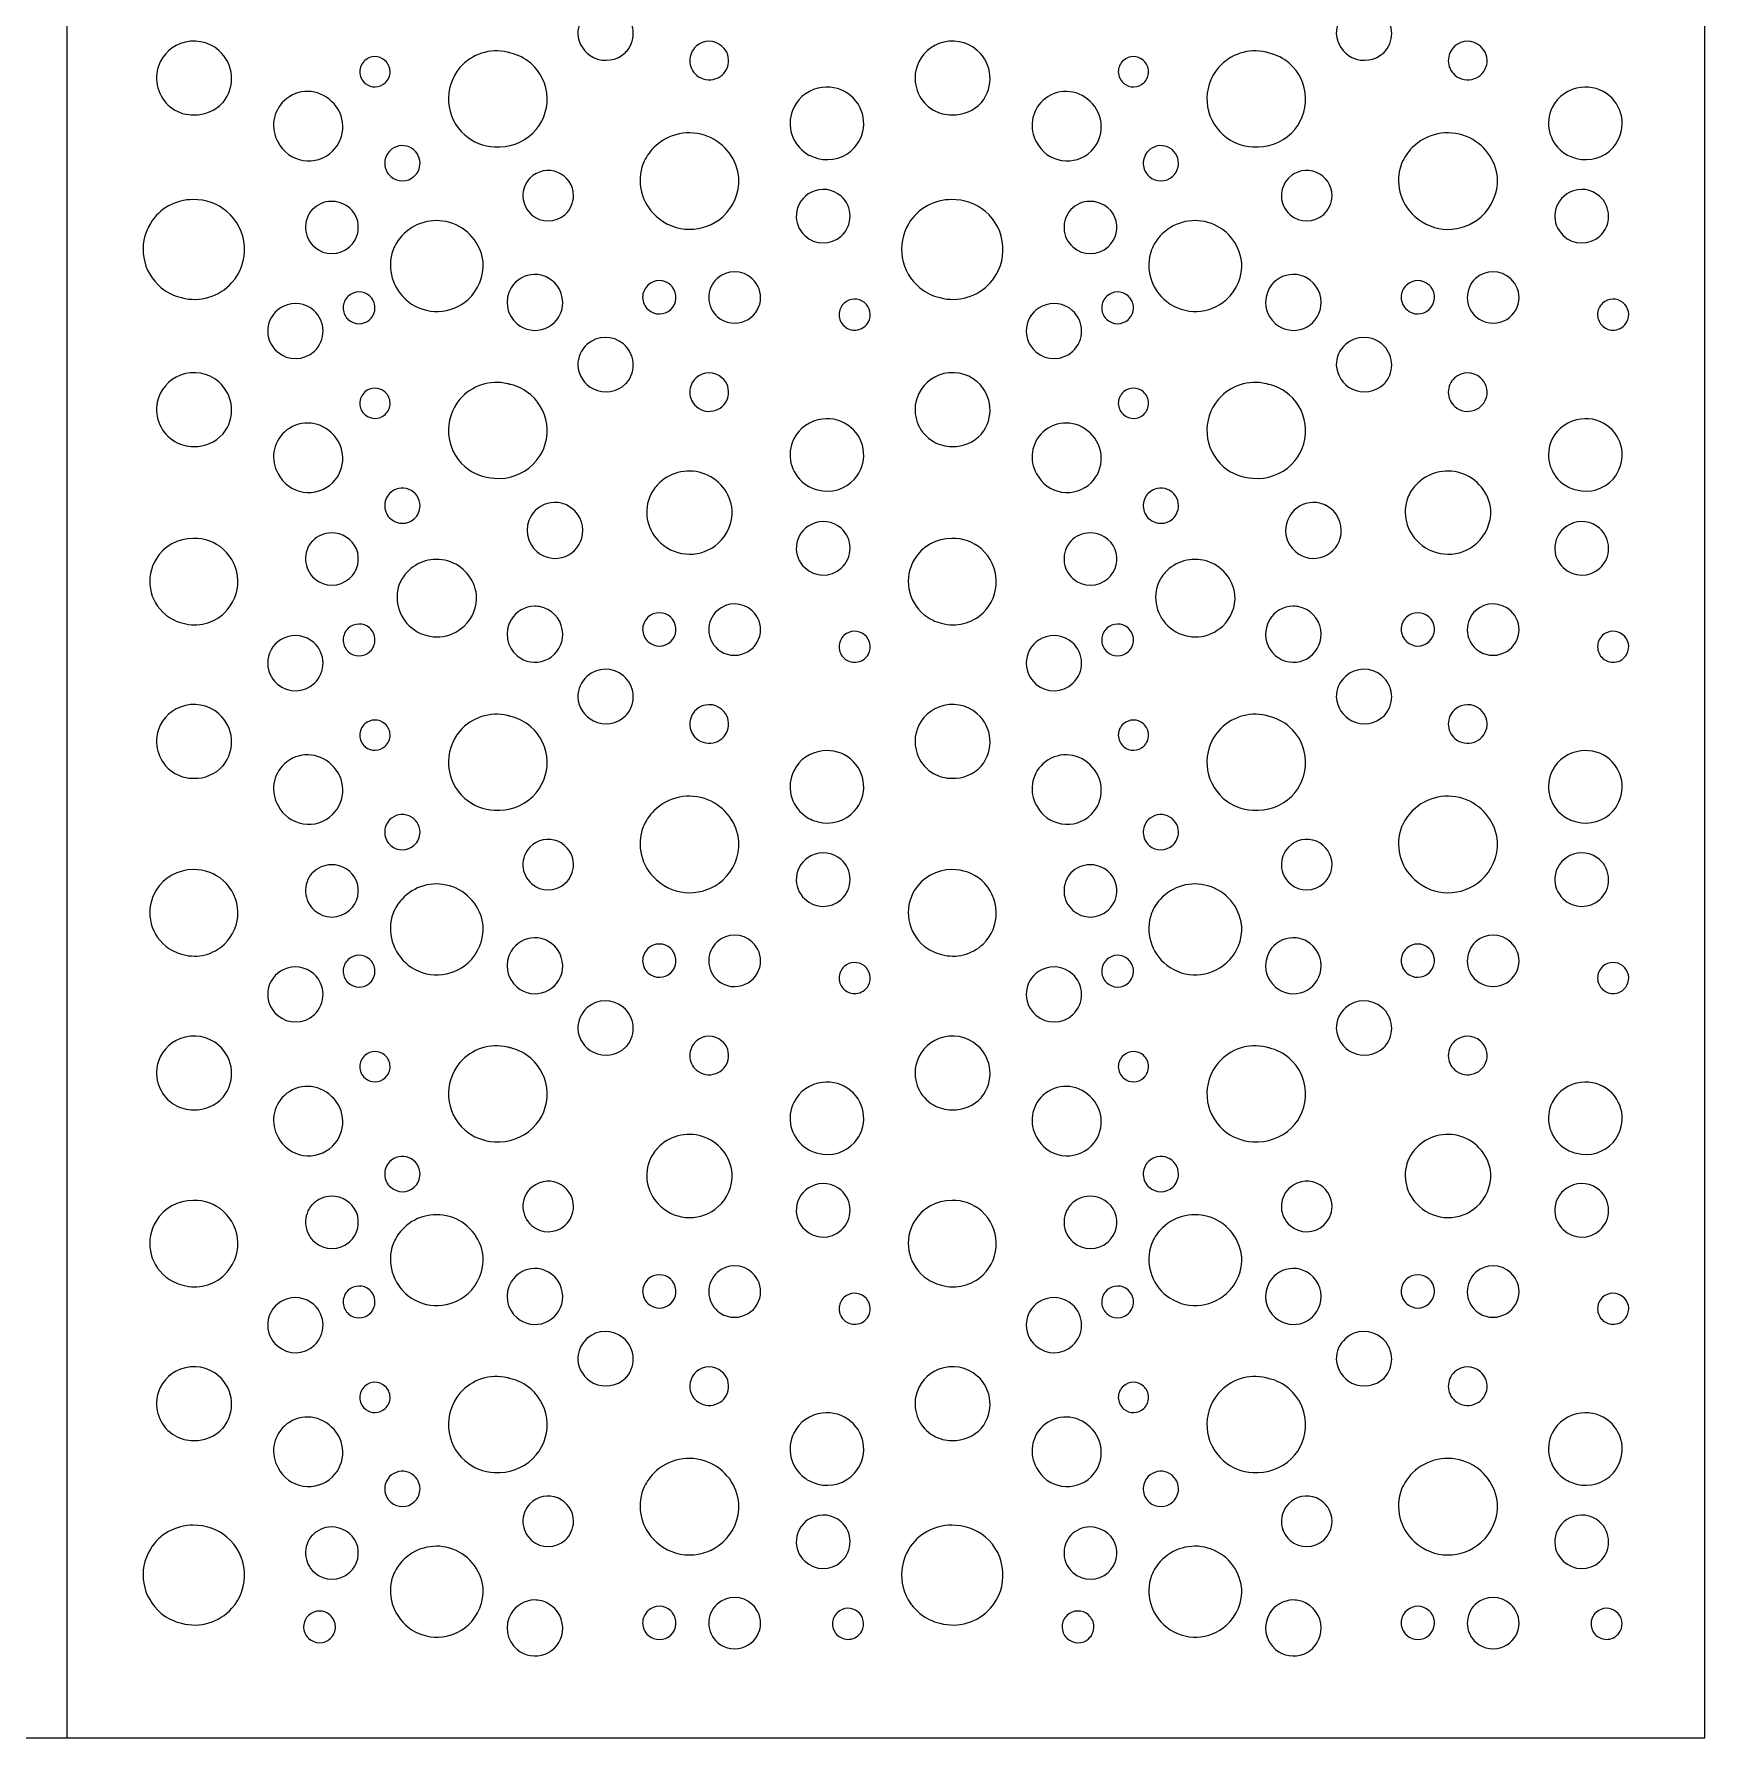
# Model space of a CAD drawing. Header units: millimetres. Extents: x -250 to 750, y -1000 to 1000.
# Drawn here: x 240 to 750, y -1000 to -480 of the extents above; entities that cross this region are included whole.
import ezdxf

# ---------------------------------------------------------------- set-up
doc = ezdxf.new("R2010")
doc.units = ezdxf.units.MM
doc.layers.add('Image', color=70, linetype='Continuous')

msp = doc.modelspace()

# ---------------------------------------------------------------- linework, layer by layer
at = {"layer": 'Image'}
msp.add_line((250, 1000), (250, -1000), dxfattribs=at)
msp.add_lwpolyline([(250, 1000), (-250, 1000), (-250, -1000), (250, -1000), (750, -1000), (750, 1000)], close=True, dxfattribs=at)
for points in [[(421.02, -485.14, 0.405748), (419.89, -473.45, 0.3758), (408.75, -473.61, 0.214558), (405.96, -479.94, 0.27055), (410.73, -487.17, 0.316894), (420.54, -485.64, 0.018749), (420.99, -485.18, 0.004342)], [(652.54, -485.14, 0.405748), (651.41, -473.45, 0.3758), (640.27, -473.61, 0.214558), (637.48, -479.94, 0.27055), (642.25, -487.17, 0.316894), (652.06, -485.64, 0.018749), (652.5, -485.18, 0.004342)], [(297.67, -500.9, 0.405853), (296.39, -485.04, 0.279188), (284.69, -482.98, 0.258026), (277.61, -491.22, 0.32343), (283, -503.23, 0.132782), (288.7, -504.73, 0.219067), (297.64, -500.94, 0.002937)], [(449.95, -483.75, 0.382886), (442.07, -483.79, 0.448892), (442.16, -492.57, 0.274981), (448.1, -493.65, 0.258431), (451.86, -489.47, 0.280999)], [(529.19, -500.9, 0.405853), (527.91, -485.04, 0.279188), (516.21, -482.98, 0.258026), (509.13, -491.22, 0.32343), (514.52, -503.23, 0.132782), (520.21, -504.73, 0.219067), (529.16, -500.94, 0.002937)], [(681.47, -483.75, 0.382886), (673.59, -483.79, 0.448892), (673.68, -492.57, 0.274981), (679.62, -493.65, 0.258431), (683.38, -489.47, 0.280999)], [(341.08, -495.11, 0.375812), (347.18, -494.95, 0.447222), (347.08, -488.08, 0.375373), (340.99, -488.1, 0.452768), (341.02, -495.05, 0.005603)], [(392.26, -510.25, 0.438656), (391.61, -488.98, 0.120095), (385.49, -485.84, 0.014466), (384.52, -485.58, 0.28048), (370, -490.3, 0.411899), (371.48, -510.84, 0.170578), (380.53, -514.45, 0.213874)], [(572.6, -495.11, 0.375812), (578.7, -494.95, 0.447222), (578.6, -488.08, 0.375373), (572.51, -488.1, 0.452768), (572.54, -495.05, 0.005603)], [(623.78, -510.25, 0.438656), (623.13, -488.98, 0.120095), (617.01, -485.84, 0.014466), (616.04, -485.58, 0.28048), (601.52, -490.3, 0.411899), (603, -510.84, 0.170578), (612.05, -514.45, 0.213874)], [(330.8, -500.62, 0.404601), (316.39, -500.34, 0.350497), (314.5, -513.08, 0.505959), (331.12, -515.78, 0.432637)], [(480.63, -496.38, 0.258414), (471.88, -502.44, 0.358384), (475.05, -516.01, 0.107007), (479.27, -517.99, 0.28418), (490.44, -514.66, 0.421069), (489.34, -498.9, 0.213685)], [(562.31, -500.62, 0.404601), (547.91, -500.34, 0.350497), (546.02, -513.08, 0.505959), (562.64, -515.78, 0.432637)], [(712.15, -496.38, 0.258414), (703.39, -502.44, 0.358384), (706.57, -516.01, 0.107007), (710.79, -517.99, 0.28418), (721.96, -514.66, 0.421069), (720.86, -498.9, 0.213685)], [(357.81, -519.48, 0.303753), (354.47, -514.5, 0.30743), (348.53, -515.74, 0.429304), (348.87, -523.53, 0.379896), (356.04, -523.46, 0.212097)], [(429.86, -535.61, 0.387942), (450.19, -535.78, 0.222596), (455.16, -524.07, 0.281722), (445.7, -511.3, 0.302068), (429.15, -514.69, 0.097168), (425.9, -519.56, 0.311024)], [(589.32, -519.48, 0.303753), (585.99, -514.5, 0.30743), (580.05, -515.74, 0.429304), (580.39, -523.53, 0.379896), (587.55, -523.46, 0.212097)], [(661.37, -535.61, 0.387942), (681.71, -535.78, 0.222596), (686.68, -524.07, 0.281722), (677.22, -511.3, 0.302068), (660.67, -514.69, 0.097168), (657.42, -519.56, 0.311024)], [(404.65, -529.38, 0.303753), (399.87, -522.25, 0.30743), (391.37, -524.03, 0.429304), (391.85, -535.18, 0.379896), (402.11, -535.09, 0.212097)], [(636.17, -529.38, 0.303753), (631.39, -522.25, 0.30743), (622.88, -524.03, 0.429304), (623.36, -535.18, 0.379896), (633.63, -535.09, 0.212097)], [(475.23, -541.51, 0.393942), (486.4, -541.68, 0.448353), (486.31, -529.5, 0.303845), (477.26, -528.32, 0.268791), (472.67, -534.97, 0.229137)], [(706.75, -541.51, 0.393942), (717.92, -541.68, 0.448353), (717.83, -529.5, 0.303845), (708.78, -528.32, 0.268791), (704.19, -534.97, 0.229137)], [(288.57, -530.57, 0.263247), (275.5, -537.82, 0.374991), (278.84, -557.46, 0.114146), (284.99, -560.49, 0.284063), (300.38, -555.91, 0.420888), (298.88, -534.2, 0.184824)], [(324.93, -533.61, 0.417496), (325.56, -545.03, 0.381505), (336.32, -544.98, 0.315493), (338.4, -535.99, 0.301126), (330.7, -531.1, 0.197071), (324.96, -533.58, 0.002875)], [(520.09, -530.57, 0.263247), (507.01, -537.82, 0.374991), (510.36, -557.46, 0.114146), (516.51, -560.49, 0.284063), (531.9, -555.91, 0.420888), (530.4, -534.2, 0.184824)], [(556.45, -533.61, 0.417496), (557.08, -545.03, 0.381505), (567.84, -544.98, 0.315493), (569.92, -535.99, 0.301126), (562.22, -531.1, 0.197071), (556.47, -533.58, 0.002875)], [(377.07, -549.6, 0.301802), (366.8, -537.53, 0.285568), (352.23, -541.66, 0.088132), (349.56, -545.89, 0.321694), (354.21, -561.7, 0.364456), (372.45, -561.04, 0.22902), (377.08, -549.65, 0.002917)], [(608.59, -549.6, 0.301802), (598.32, -537.53, 0.285568), (583.75, -541.66, 0.088132), (581.08, -545.89, 0.321694), (585.73, -561.7, 0.364456), (603.97, -561.04, 0.22902), (608.6, -549.65, 0.002917)], [(392.71, -553.38, 0.255305), (385.6, -557.49, 0.371104), (387.44, -568.48, 0.272456), (396.03, -569.89, 0.266615), (401.28, -563.15, 0.314225), (396.83, -554.4, 0.1246), (392.73, -553.38, 0.001235)], [(434.32, -556.66, 0.392996), (427.38, -556.66, 0.441244), (427.45, -564.15, 0.387246), (434.31, -564.1, 0.38659), (434.87, -557.27, 0.042335)], [(459.22, -554.74, 0.394045), (448.47, -554.66, 0.448452), (448.65, -566.37, 0.293825), (457.1, -567.57, 0.263468), (461.68, -561.46, 0.244622)], [(624.23, -553.38, 0.255305), (617.12, -557.49, 0.371104), (618.96, -568.48, 0.272456), (627.55, -569.89, 0.266615), (632.79, -563.15, 0.314225), (628.35, -554.4, 0.1246), (624.25, -553.38, 0.001235)], [(665.84, -556.66, 0.392996), (658.9, -556.66, 0.441244), (658.97, -564.15, 0.387246), (665.83, -564.1, 0.38659), (666.39, -557.27, 0.042335)], [(690.74, -554.74, 0.394045), (679.99, -554.66, 0.448452), (680.17, -566.37, 0.293825), (688.61, -567.57, 0.263468), (693.2, -561.46, 0.244622)], [(335.88, -567.12, 0.392992), (342.5, -567.15, 0.447221), (342.39, -559.94, 0.381515), (335.91, -560.03, 0.421546), (335.73, -566.98, 0.011836)], [(490.86, -570.4, 0.255387), (494.66, -567.9, 0.359751), (493.45, -561.99, 0.370124), (487.26, -562.18, 0.447229), (487.34, -569.24, 0.196543), (490.84, -570.4, 0.001122)], [(567.4, -567.12, 0.392992), (574.02, -567.15, 0.447221), (573.91, -559.94, 0.381515), (567.43, -560.03, 0.421546), (567.25, -566.98, 0.011836)], [(722.38, -570.4, 0.255387), (726.18, -567.9, 0.359751), (724.97, -561.99, 0.370124), (718.78, -562.18, 0.447229), (718.85, -569.24, 0.196543), (722.36, -570.4, 0.001122)], [(314.3, -577.05, 0.382434), (325.55, -576.82, 0.442321), (325.39, -564.4, 0.299131), (316.22, -563.08, 0.263105), (311.37, -569.66, 0.254585)], [(545.82, -577.05, 0.382434), (557.07, -576.82, 0.442321), (556.91, -564.4, 0.299131), (547.74, -563.08, 0.263105), (542.89, -569.66, 0.254585)], [(421.02, -586.31, 0.405748), (419.89, -574.62, 0.3758), (408.75, -574.78, 0.214558), (405.96, -581.11, 0.27055), (410.73, -588.34, 0.316894), (420.54, -586.82, 0.018749), (420.99, -586.35, 0.004342)], [(652.54, -586.31, 0.405748), (651.41, -574.62, 0.3758), (640.27, -574.78, 0.214558), (637.48, -581.11, 0.27055), (642.25, -588.34, 0.316894), (652.06, -586.82, 0.018749), (652.5, -586.35, 0.004342)], [(297.67, -602.08, 0.405853), (296.39, -586.21, 0.279188), (284.69, -584.15, 0.258026), (277.61, -592.4, 0.32343), (283, -604.4, 0.132782), (288.7, -605.9, 0.219067), (297.64, -602.11, 0.002937)], [(392.26, -611.42, 0.438656), (391.61, -590.15, 0.120095), (385.49, -587.01, 0.014466), (384.52, -586.75, 0.28048), (370, -591.47, 0.411899), (371.48, -612.02, 0.170578), (380.53, -615.62, 0.213874)], [(449.95, -584.92, 0.382886), (442.07, -584.97, 0.448892), (442.16, -593.75, 0.274981), (448.1, -594.82, 0.258431), (451.86, -590.65, 0.280999)], [(529.19, -602.08, 0.405853), (527.91, -586.21, 0.279188), (516.21, -584.15, 0.258026), (509.13, -592.4, 0.32343), (514.52, -604.4, 0.132782), (520.21, -605.9, 0.219067), (529.16, -602.11, 0.002937)], [(623.78, -611.42, 0.438656), (623.13, -590.15, 0.120095), (617.01, -587.01, 0.014466), (616.04, -586.75, 0.28048), (601.52, -591.47, 0.411899), (603, -612.02, 0.170578), (612.05, -615.62, 0.213874)], [(681.47, -584.92, 0.382886), (673.59, -584.97, 0.448892), (673.68, -593.75, 0.274981), (679.62, -594.82, 0.258431), (683.38, -590.65, 0.280999)], [(341.08, -596.28, 0.375812), (347.18, -596.13, 0.447222), (347.08, -589.26, 0.375373), (340.99, -589.27, 0.452768), (341.02, -596.22, 0.005603)], [(572.6, -596.28, 0.375812), (578.7, -596.13, 0.447222), (578.6, -589.26, 0.375373), (572.51, -589.27, 0.452768), (572.54, -596.22, 0.005603)], [(480.63, -597.55, 0.258414), (471.88, -603.62, 0.358384), (475.05, -617.18, 0.107007), (479.27, -619.17, 0.28418), (490.44, -615.84, 0.421069), (489.34, -600.08, 0.213685)], [(712.15, -597.55, 0.258414), (703.39, -603.62, 0.358384), (706.57, -617.18, 0.107007), (710.79, -619.17, 0.28418), (721.96, -615.84, 0.421069), (720.86, -600.08, 0.213685)], [(330.8, -601.79, 0.404601), (316.39, -601.52, 0.350497), (314.5, -614.25, 0.505959), (331.12, -616.96, 0.432637)], [(562.31, -601.79, 0.404601), (547.91, -601.52, 0.350497), (546.02, -614.25, 0.505959), (562.64, -616.96, 0.432637)], [(431.25, -635.29, 0.388054), (448.83, -635.44, 0.221929), (453.12, -625.34, 0.301986), (443.93, -614, 0.291089), (430.23, -617.69, 0.086651), (427.8, -621.5, 0.309968), (431.21, -635.26, -0.00009)], [(662.77, -635.29, 0.388054), (680.34, -635.44, 0.221929), (684.64, -625.34, 0.301986), (675.45, -614, 0.291089), (661.75, -617.69, 0.086651), (659.31, -621.5, 0.309968), (662.73, -635.26, -0.00009)], [(357.81, -623.97, 0.303753), (354.47, -619, 0.30743), (348.53, -620.24, 0.429304), (348.87, -628.02, 0.379896), (356.04, -627.96, 0.212097)], [(589.32, -623.97, 0.303753), (585.99, -619, 0.30743), (580.05, -620.24, 0.429304), (580.39, -628.02, 0.379896), (587.55, -627.96, 0.212097)], [(398.84, -622.96, 0.255305), (391.73, -627.07, 0.371104), (393.57, -638.06, 0.272456), (402.16, -639.47, 0.266615), (407.4, -632.74, 0.314225), (402.96, -623.98, 0.1246), (398.86, -622.96, 0.001235)], [(630.35, -622.96, 0.255305), (623.25, -627.07, 0.371104), (625.08, -638.06, 0.272456), (633.68, -639.47, 0.266615), (638.92, -632.74, 0.314225), (634.48, -623.98, 0.1246), (630.38, -622.96, 0.001235)], [(475.23, -642.86, 0.393942), (486.4, -643.03, 0.448353), (486.31, -630.85, 0.303845), (477.26, -629.67, 0.268791), (472.67, -636.32, 0.229137)], [(706.75, -642.86, 0.393942), (717.92, -643.03, 0.448353), (717.83, -630.85, 0.303845), (708.78, -629.67, 0.268791), (704.19, -636.32, 0.229137)], [(288.56, -633.95, 0.263651), (277.23, -640.25, 0.375584), (280.17, -657.26, 0.113235), (285.46, -659.85, 0.264025), (298.13, -656.66, 0.439408), (297.73, -637.25, 0.189252), (288.63, -633.95, -0.000704)], [(324.93, -634.78, 0.417496), (325.56, -646.2, 0.381505), (336.32, -646.15, 0.315493), (338.4, -637.16, 0.301126), (330.7, -632.27, 0.197071), (324.96, -634.75, 0.002875)], [(520.08, -633.95, 0.263651), (508.75, -640.25, 0.375584), (511.69, -657.26, 0.113235), (516.98, -659.85, 0.264025), (529.65, -656.66, 0.439408), (529.24, -637.25, 0.189252), (520.15, -633.95, -0.000704)], [(556.45, -634.78, 0.417496), (557.08, -646.2, 0.381505), (567.84, -646.15, 0.315493), (569.92, -637.16, 0.301126), (562.22, -632.27, 0.197071), (556.47, -634.75, 0.002875)], [(375.04, -651.16, 0.301498), (366.22, -640.83, 0.285284), (353.74, -644.38, 0.087563), (351.47, -647.98, 0.337171), (356.07, -661.89, 0.353217), (371.28, -660.69, 0.222581)], [(606.56, -651.16, 0.301498), (597.74, -640.83, 0.285284), (585.26, -644.38, 0.087563), (582.98, -647.98, 0.337171), (587.59, -661.89, 0.353217), (602.8, -660.69, 0.222581)], [(392.71, -654.64, 0.255305), (385.6, -658.76, 0.371104), (387.44, -669.75, 0.272456), (396.03, -671.16, 0.266615), (401.28, -664.42, 0.314225), (396.83, -655.66, 0.1246), (392.73, -654.64, 0.001235)], [(459.22, -656.09, 0.394045), (448.47, -656.01, 0.448452), (448.65, -667.72, 0.293825), (457.1, -668.91, 0.263468), (461.68, -662.81, 0.244622)], [(624.23, -654.64, 0.255305), (617.12, -658.76, 0.371104), (618.96, -669.75, 0.272456), (627.55, -671.16, 0.266615), (632.79, -664.42, 0.314225), (628.35, -655.66, 0.1246), (624.25, -654.64, 0.001235)], [(690.74, -656.09, 0.394045), (679.99, -656.01, 0.448452), (680.17, -667.72, 0.293825), (688.61, -668.91, 0.263468), (693.2, -662.81, 0.244622)], [(335.88, -668.47, 0.392992), (342.5, -668.5, 0.447221), (342.39, -661.28, 0.381515), (335.91, -661.38, 0.421546), (335.73, -668.32, 0.011836)], [(434.32, -658.01, 0.392996), (427.38, -658.01, 0.441244), (427.45, -665.5, 0.387246), (434.31, -665.44, 0.38659), (434.87, -658.62, 0.042335)], [(567.4, -668.47, 0.392992), (574.02, -668.5, 0.447221), (573.91, -661.28, 0.381515), (567.43, -661.38, 0.421546), (567.25, -668.32, 0.011836)], [(665.84, -658.01, 0.392996), (658.9, -658.01, 0.441244), (658.97, -665.5, 0.387246), (665.83, -665.44, 0.38659), (666.39, -658.62, 0.042335)], [(314.3, -678.39, 0.382434), (325.55, -678.17, 0.442321), (325.39, -665.75, 0.299131), (316.22, -664.42, 0.263105), (311.37, -671.01, 0.254585)], [(490.86, -671.74, 0.255387), (494.66, -669.25, 0.359751), (493.45, -663.34, 0.370124), (487.26, -663.53, 0.447229), (487.34, -670.58, 0.196543), (490.84, -671.74, 0.001122)], [(545.82, -678.39, 0.382434), (557.07, -678.17, 0.442321), (556.91, -665.75, 0.299131), (547.74, -664.42, 0.263105), (542.89, -671.01, 0.254585)], [(722.38, -671.74, 0.255387), (726.18, -669.25, 0.359751), (724.97, -663.34, 0.370124), (718.78, -663.53, 0.447229), (718.85, -670.58, 0.196543), (722.36, -671.74, 0.001122)], [(421.02, -687.57, 0.405748), (419.89, -675.88, 0.3758), (408.75, -676.05, 0.214558), (405.96, -682.37, 0.27055), (410.73, -689.6, 0.316894), (420.54, -688.08, 0.018749), (420.99, -687.61, 0.004342)], [(652.54, -687.57, 0.405748), (651.41, -675.88, 0.3758), (640.27, -676.05, 0.214558), (637.48, -682.37, 0.27055), (642.25, -689.6, 0.316894), (652.06, -688.08, 0.018749), (652.5, -687.61, 0.004342)], [(297.67, -703.34, 0.405853), (296.39, -687.48, 0.279188), (284.69, -685.41, 0.258026), (277.61, -693.66, 0.32343), (283, -705.66, 0.132782), (288.7, -707.17, 0.219067), (297.64, -703.38, 0.002937)], [(449.95, -686.18, 0.382886), (442.07, -686.23, 0.448892), (442.16, -695.01, 0.274981), (448.1, -696.09, 0.258431), (451.86, -691.91, 0.280999)], [(529.19, -703.34, 0.405853), (527.91, -687.48, 0.279188), (516.21, -685.41, 0.258026), (509.13, -693.66, 0.32343), (514.52, -705.66, 0.132782), (520.21, -707.17, 0.219067), (529.16, -703.38, 0.002937)], [(681.47, -686.18, 0.382886), (673.59, -686.23, 0.448892), (673.68, -695.01, 0.274981), (679.62, -696.09, 0.258431), (683.38, -691.91, 0.280999)], [(341.08, -697.54, 0.375812), (347.18, -697.39, 0.447222), (347.08, -690.52, 0.375373), (340.99, -690.54, 0.452768), (341.02, -697.49, 0.005603)], [(392.26, -712.68, 0.438656), (391.61, -691.42, 0.120095), (385.49, -688.28, 0.014466), (384.52, -688.01, 0.28048), (370, -692.73, 0.411899), (371.48, -713.28, 0.170578), (380.53, -716.89, 0.213874)], [(572.6, -697.54, 0.375812), (578.7, -697.39, 0.447222), (578.6, -690.52, 0.375373), (572.51, -690.54, 0.452768), (572.54, -697.49, 0.005603)], [(623.78, -712.68, 0.438656), (623.13, -691.42, 0.120095), (617.01, -688.28, 0.014466), (616.04, -688.01, 0.28048), (601.52, -692.73, 0.411899), (603, -713.28, 0.170578), (612.05, -716.89, 0.213874)], [(330.8, -703.06, 0.404601), (316.39, -702.78, 0.350497), (314.5, -715.51, 0.505959), (331.12, -718.22, 0.432637)], [(480.63, -698.81, 0.258414), (471.88, -704.88, 0.358384), (475.05, -718.45, 0.107007), (479.27, -720.43, 0.28418), (490.44, -717.1, 0.421069), (489.34, -701.34, 0.213685)], [(562.31, -703.06, 0.404601), (547.91, -702.78, 0.350497), (546.02, -715.51, 0.505959), (562.64, -718.22, 0.432637)], [(712.15, -698.81, 0.258414), (703.39, -704.88, 0.358384), (706.57, -718.45, 0.107007), (710.79, -720.43, 0.28418), (721.96, -717.1, 0.421069), (720.86, -701.34, 0.213685)], [(429.86, -738.05, 0.387942), (450.19, -738.22, 0.222596), (455.16, -726.51, 0.281722), (445.7, -713.74, 0.302068), (429.15, -717.13, 0.097168), (425.9, -722, 0.311024)], [(661.37, -738.05, 0.387942), (681.71, -738.22, 0.222596), (686.68, -726.51, 0.281722), (677.22, -713.74, 0.302068), (660.67, -717.13, 0.097168), (657.42, -722, 0.311024)], [(357.81, -723.6, 0.303753), (354.47, -718.63, 0.30743), (348.53, -719.87, 0.429304), (348.87, -727.65, 0.379896), (356.04, -727.59, 0.212097)], [(589.32, -723.6, 0.303753), (585.99, -718.63, 0.30743), (580.05, -719.87, 0.429304), (580.39, -727.65, 0.379896), (587.55, -727.59, 0.212097)], [(404.65, -733.5, 0.303753), (399.87, -726.38, 0.30743), (391.37, -728.15, 0.429304), (391.85, -739.31, 0.379896), (402.11, -739.21, 0.212097)], [(636.17, -733.5, 0.303753), (631.39, -726.38, 0.30743), (622.88, -728.15, 0.429304), (623.36, -739.31, 0.379896), (633.63, -739.21, 0.212097)], [(475.23, -743.95, 0.393942), (486.4, -744.12, 0.448353), (486.31, -731.94, 0.303845), (477.26, -730.76, 0.268791), (472.67, -737.41, 0.229137)], [(706.75, -743.95, 0.393942), (717.92, -744.12, 0.448353), (717.83, -731.94, 0.303845), (708.78, -730.76, 0.268791), (704.19, -737.41, 0.229137)], [(288.56, -735.04, 0.263651), (277.23, -741.34, 0.375584), (280.17, -758.35, 0.113235), (285.46, -760.94, 0.264025), (298.13, -757.75, 0.439408), (297.73, -738.34, 0.189252), (288.63, -735.04, -0.000704)], [(324.93, -736.05, 0.417496), (325.56, -747.47, 0.381505), (336.32, -747.42, 0.315493), (338.4, -738.43, 0.301126), (330.7, -733.54, 0.197071), (324.96, -736.02, 0.002875)], [(520.08, -735.04, 0.263651), (508.75, -741.34, 0.375584), (511.69, -758.35, 0.113235), (516.98, -760.94, 0.264025), (529.65, -757.75, 0.439408), (529.24, -738.34, 0.189252), (520.15, -735.04, -0.000704)], [(556.45, -736.05, 0.417496), (557.08, -747.47, 0.381505), (567.84, -747.42, 0.315493), (569.92, -738.43, 0.301126), (562.22, -733.54, 0.197071), (556.47, -736.02, 0.002875)], [(377.07, -752.04, 0.301802), (366.8, -739.97, 0.285568), (352.23, -744.1, 0.088132), (349.56, -748.33, 0.321694), (354.21, -764.14, 0.364456), (372.45, -763.48, 0.22902), (377.08, -752.09, 0.002917)], [(608.59, -752.04, 0.301802), (598.32, -739.97, 0.285568), (583.75, -744.1, 0.088132), (581.08, -748.33, 0.321694), (585.73, -764.14, 0.364456), (603.97, -763.48, 0.22902), (608.6, -752.09, 0.002917)], [(392.71, -755.81, 0.255305), (385.6, -759.93, 0.371104), (387.44, -770.92, 0.272456), (396.03, -772.33, 0.266615), (401.28, -765.59, 0.314225), (396.83, -756.84, 0.1246), (392.73, -755.81, 0.001235)], [(434.32, -759.1, 0.392996), (427.38, -759.1, 0.441244), (427.45, -766.59, 0.387246), (434.31, -766.53, 0.38659), (434.87, -759.71, 0.042335)], [(459.22, -757.18, 0.394045), (448.47, -757.1, 0.448452), (448.65, -768.81, 0.293825), (457.1, -770, 0.263468), (461.68, -763.9, 0.244622)], [(624.23, -755.81, 0.255305), (617.12, -759.93, 0.371104), (618.96, -770.92, 0.272456), (627.55, -772.33, 0.266615), (632.79, -765.59, 0.314225), (628.35, -756.84, 0.1246), (624.25, -755.81, 0.001235)], [(665.84, -759.1, 0.392996), (658.9, -759.1, 0.441244), (658.97, -766.59, 0.387246), (665.83, -766.53, 0.38659), (666.39, -759.71, 0.042335)], [(690.74, -757.18, 0.394045), (679.99, -757.1, 0.448452), (680.17, -768.81, 0.293825), (688.61, -770, 0.263468), (693.2, -763.9, 0.244622)], [(335.88, -769.56, 0.392992), (342.5, -769.59, 0.447221), (342.39, -762.37, 0.381515), (335.91, -762.47, 0.421546), (335.73, -769.41, 0.011836)], [(490.86, -772.83, 0.255387), (494.66, -770.34, 0.359751), (493.45, -764.43, 0.370124), (487.26, -764.62, 0.447229), (487.34, -771.67, 0.196543), (490.84, -772.84, 0.001122)], [(567.4, -769.56, 0.392992), (574.02, -769.59, 0.447221), (573.91, -762.37, 0.381515), (567.43, -762.47, 0.421546), (567.25, -769.41, 0.011836)], [(722.38, -772.83, 0.255387), (726.18, -770.34, 0.359751), (724.97, -764.43, 0.370124), (718.78, -764.62, 0.447229), (718.85, -771.67, 0.196543), (722.36, -772.84, 0.001122)], [(314.3, -779.48, 0.382434), (325.55, -779.26, 0.442321), (325.39, -766.84, 0.299131), (316.22, -765.52, 0.263105), (311.37, -772.1, 0.254585)], [(545.82, -779.48, 0.382434), (557.07, -779.26, 0.442321), (556.91, -766.84, 0.299131), (547.74, -765.52, 0.263105), (542.89, -772.1, 0.254585)], [(421.02, -788.75, 0.405748), (419.89, -777.06, 0.3758), (408.75, -777.22, 0.214558), (405.96, -783.55, 0.27055), (410.73, -790.78, 0.316894), (420.54, -789.25, 0.018749), (420.99, -788.79, 0.004342)], [(652.54, -788.75, 0.405748), (651.41, -777.06, 0.3758), (640.27, -777.22, 0.214558), (637.48, -783.55, 0.27055), (642.25, -790.78, 0.316894), (652.06, -789.25, 0.018749), (652.5, -788.79, 0.004342)], [(297.67, -804.51, 0.405853), (296.39, -788.65, 0.279188), (284.69, -786.59, 0.258026), (277.61, -794.83, 0.32343), (283, -806.84, 0.132782), (288.7, -808.34, 0.219067), (297.64, -804.55, 0.002937)], [(392.26, -813.86, 0.438656), (391.61, -792.59, 0.120095), (385.49, -789.45, 0.014466), (384.52, -789.19, 0.28048), (370, -793.91, 0.411899), (371.48, -814.45, 0.170578), (380.53, -818.06, 0.213874)], [(449.95, -787.36, 0.382886), (442.07, -787.4, 0.448892), (442.16, -796.18, 0.274981), (448.1, -797.26, 0.258431), (451.86, -793.08, 0.280999)], [(529.19, -804.51, 0.405853), (527.91, -788.65, 0.279188), (516.21, -786.59, 0.258026), (509.13, -794.83, 0.32343), (514.52, -806.84, 0.132782), (520.21, -808.34, 0.219067), (529.16, -804.55, 0.002937)], [(623.78, -813.86, 0.438656), (623.13, -792.59, 0.120095), (617.01, -789.45, 0.014466), (616.04, -789.19, 0.28048), (601.52, -793.91, 0.411899), (603, -814.45, 0.170578), (612.05, -818.06, 0.213874)], [(681.47, -787.36, 0.382886), (673.59, -787.4, 0.448892), (673.68, -796.18, 0.274981), (679.62, -797.26, 0.258431), (683.38, -793.08, 0.280999)], [(341.08, -798.72, 0.375812), (347.18, -798.56, 0.447222), (347.08, -791.69, 0.375373), (340.99, -791.71, 0.452768), (341.02, -798.66, 0.005603)], [(572.6, -798.72, 0.375812), (578.7, -798.56, 0.447222), (578.6, -791.69, 0.375373), (572.51, -791.71, 0.452768), (572.54, -798.66, 0.005603)], [(480.63, -799.99, 0.258414), (471.88, -806.05, 0.358384), (475.05, -819.62, 0.107007), (479.27, -821.6, 0.28418), (490.44, -818.27, 0.421069), (489.34, -802.51, 0.213685)], [(712.15, -799.99, 0.258414), (703.39, -806.05, 0.358384), (706.57, -819.62, 0.107007), (710.79, -821.6, 0.28418), (721.96, -818.27, 0.421069), (720.86, -802.51, 0.213685)], [(330.8, -804.23, 0.404601), (316.39, -803.95, 0.350497), (314.5, -816.69, 0.505959), (331.12, -819.39, 0.432637)], [(562.31, -804.23, 0.404601), (547.91, -803.95, 0.350497), (546.02, -816.69, 0.505959), (562.64, -819.39, 0.432637)], [(431.25, -837.73, 0.388054), (448.83, -837.88, 0.221929), (453.12, -827.78, 0.301986), (443.93, -816.44, 0.291089), (430.23, -820.12, 0.086651), (427.8, -823.94, 0.309968), (431.21, -837.7, -0.00009)], [(662.77, -837.73, 0.388054), (680.34, -837.88, 0.221929), (684.64, -827.78, 0.301986), (675.45, -816.44, 0.291089), (661.75, -820.12, 0.086651), (659.31, -823.94, 0.309968), (662.73, -837.7, -0.00009)], [(357.81, -827.93, 0.303753), (354.47, -822.95, 0.30743), (348.53, -824.19, 0.429304), (348.87, -831.98, 0.379896), (356.04, -831.91, 0.212097)], [(589.32, -827.93, 0.303753), (585.99, -822.95, 0.30743), (580.05, -824.19, 0.429304), (580.39, -831.98, 0.379896), (587.55, -831.91, 0.212097)], [(404.65, -837.83, 0.303753), (399.87, -830.7, 0.30743), (391.37, -832.48, 0.429304), (391.85, -843.63, 0.379896), (402.11, -843.54, 0.212097)], [(475.23, -844.87, 0.393942), (486.4, -845.04, 0.448353), (486.31, -832.86, 0.303845), (477.26, -831.68, 0.268791), (472.67, -838.33, 0.229137)], [(636.17, -837.83, 0.303753), (631.39, -830.7, 0.30743), (622.88, -832.48, 0.429304), (623.36, -843.63, 0.379896), (633.63, -843.54, 0.212097)], [(706.75, -844.87, 0.393942), (717.92, -845.04, 0.448353), (717.83, -832.86, 0.303845), (708.78, -831.68, 0.268791), (704.19, -838.33, 0.229137)], [(288.56, -835.96, 0.263651), (277.23, -842.26, 0.375584), (280.17, -859.27, 0.113235), (285.46, -861.86, 0.264025), (298.13, -858.67, 0.439408), (297.73, -839.26, 0.189252), (288.63, -835.96, -0.000704)], [(324.93, -837.22, 0.417496), (325.56, -848.64, 0.381505), (336.32, -848.59, 0.315493), (338.4, -839.6, 0.301126), (330.7, -834.71, 0.197071), (324.96, -837.19, 0.002875)], [(520.08, -835.96, 0.263651), (508.75, -842.26, 0.375584), (511.69, -859.27, 0.113235), (516.98, -861.86, 0.264025), (529.65, -858.67, 0.439408), (529.24, -839.26, 0.189252), (520.15, -835.96, -0.000704)], [(556.45, -837.22, 0.417496), (557.08, -848.64, 0.381505), (567.84, -848.59, 0.315493), (569.92, -839.6, 0.301126), (562.22, -834.71, 0.197071), (556.47, -837.19, 0.002875)], [(377.07, -852.96, 0.301802), (366.8, -840.89, 0.285568), (352.23, -845.02, 0.088132), (349.56, -849.25, 0.321694), (354.21, -865.06, 0.364456), (372.45, -864.39, 0.22902), (377.08, -853.01, 0.002917)], [(608.59, -852.96, 0.301802), (598.32, -840.89, 0.285568), (583.75, -845.02, 0.088132), (581.08, -849.25, 0.321694), (585.73, -865.06, 0.364456), (603.97, -864.39, 0.22902), (608.6, -853.01, 0.002917)], [(392.71, -856.73, 0.255305), (385.6, -860.85, 0.371104), (387.44, -871.84, 0.272456), (396.03, -873.25, 0.266615), (401.28, -866.51, 0.314225), (396.83, -857.76, 0.1246), (392.73, -856.73, 0.001235)], [(459.22, -858.1, 0.394045), (448.47, -858.02, 0.448452), (448.65, -869.73, 0.293825), (457.1, -870.92, 0.263468), (461.68, -864.82, 0.244622)], [(624.23, -856.73, 0.255305), (617.12, -860.85, 0.371104), (618.96, -871.84, 0.272456), (627.55, -873.25, 0.266615), (632.79, -866.51, 0.314225), (628.35, -857.76, 0.1246), (624.25, -856.73, 0.001235)], [(690.74, -858.1, 0.394045), (679.99, -858.02, 0.448452), (680.17, -869.73, 0.293825), (688.61, -870.92, 0.263468), (693.2, -864.82, 0.244622)], [(335.88, -870.48, 0.392992), (342.5, -870.51, 0.447221), (342.39, -863.29, 0.381515), (335.91, -863.39, 0.421546), (335.73, -870.33, 0.011836)], [(434.32, -860.02, 0.392996), (427.38, -860.02, 0.441244), (427.45, -867.51, 0.387246), (434.31, -867.45, 0.38659), (434.87, -860.63, 0.042335)], [(567.4, -870.48, 0.392992), (574.02, -870.51, 0.447221), (573.91, -863.29, 0.381515), (567.43, -863.39, 0.421546), (567.25, -870.33, 0.011836)], [(665.84, -860.02, 0.392996), (658.9, -860.02, 0.441244), (658.97, -867.51, 0.387246), (665.83, -867.45, 0.38659), (666.39, -860.63, 0.042335)], [(314.3, -880.4, 0.382434), (325.55, -880.18, 0.442321), (325.39, -867.76, 0.299131), (316.22, -866.43, 0.263105), (311.37, -873.02, 0.254585)], [(490.86, -873.75, 0.255387), (494.66, -871.26, 0.359751), (493.45, -865.35, 0.370124), (487.26, -865.54, 0.447229), (487.34, -872.59, 0.196543), (490.84, -873.75, 0.001122)], [(545.82, -880.4, 0.382434), (557.07, -880.18, 0.442321), (556.91, -867.76, 0.299131), (547.74, -866.43, 0.263105), (542.89, -873.02, 0.254585)], [(722.38, -873.75, 0.255387), (726.18, -871.26, 0.359751), (724.97, -865.35, 0.370124), (718.78, -865.54, 0.447229), (718.85, -872.59, 0.196543), (722.36, -873.75, 0.001122)], [(421.02, -889.67, 0.405748), (419.89, -877.97, 0.3758), (408.75, -878.14, 0.214558), (405.96, -884.47, 0.27055), (410.73, -891.7, 0.316894), (420.54, -890.17, 0.018749), (420.99, -889.71, 0.004342)], [(652.54, -889.67, 0.405748), (651.41, -877.97, 0.3758), (640.27, -878.14, 0.214558), (637.48, -884.47, 0.27055), (642.25, -891.7, 0.316894), (652.06, -890.17, 0.018749), (652.5, -889.71, 0.004342)], [(297.67, -905.43, 0.405853), (296.39, -889.57, 0.279188), (284.69, -887.5, 0.258026), (277.61, -895.75, 0.32343), (283, -907.76, 0.132782), (288.7, -909.26, 0.219067), (297.64, -905.47, 0.002937)], [(449.95, -888.27, 0.382886), (442.07, -888.32, 0.448892), (442.16, -897.1, 0.274981), (448.1, -898.18, 0.258431), (451.86, -894, 0.280999)], [(529.19, -905.43, 0.405853), (527.91, -889.57, 0.279188), (516.21, -887.5, 0.258026), (509.13, -895.75, 0.32343), (514.52, -907.76, 0.132782), (520.21, -909.26, 0.219067), (529.16, -905.47, 0.002937)], [(681.47, -888.27, 0.382886), (673.59, -888.32, 0.448892), (673.68, -897.1, 0.274981), (679.62, -898.18, 0.258431), (683.38, -894, 0.280999)], [(341.08, -899.64, 0.375812), (347.18, -899.48, 0.447222), (347.08, -892.61, 0.375373), (340.99, -892.63, 0.452768), (341.02, -899.58, 0.005603)], [(392.26, -914.77, 0.438656), (391.61, -893.51, 0.120095), (385.49, -890.37, 0.014466), (384.52, -890.11, 0.28048), (370, -894.83, 0.411899), (371.48, -915.37, 0.170578), (380.53, -918.98, 0.213874)], [(572.6, -899.64, 0.375812), (578.7, -899.48, 0.447222), (578.6, -892.61, 0.375373), (572.51, -892.63, 0.452768), (572.54, -899.58, 0.005603)], [(623.78, -914.77, 0.438656), (623.13, -893.51, 0.120095), (617.01, -890.37, 0.014466), (616.04, -890.11, 0.28048), (601.52, -894.83, 0.411899), (603, -915.37, 0.170578), (612.05, -918.98, 0.213874)], [(330.8, -905.15, 0.404601), (316.39, -904.87, 0.350497), (314.5, -917.61, 0.505959), (331.12, -920.31, 0.432637)], [(480.63, -900.91, 0.258414), (471.88, -906.97, 0.358384), (475.05, -920.54, 0.107007), (479.27, -922.52, 0.28418), (490.44, -919.19, 0.421069), (489.34, -903.43, 0.213685)], [(562.31, -905.15, 0.404601), (547.91, -904.87, 0.350497), (546.02, -917.61, 0.505959), (562.64, -920.31, 0.432637)], [(712.15, -900.91, 0.258414), (703.39, -906.97, 0.358384), (706.57, -920.54, 0.107007), (710.79, -922.52, 0.28418), (721.96, -919.19, 0.421069), (720.86, -903.43, 0.213685)], [(429.86, -940.14, 0.387942), (450.19, -940.31, 0.222596), (455.16, -928.6, 0.281722), (445.7, -915.83, 0.302068), (429.15, -919.22, 0.097168), (425.9, -924.09, 0.311024)], [(661.37, -940.14, 0.387942), (681.71, -940.31, 0.222596), (686.68, -928.6, 0.281722), (677.22, -915.83, 0.302068), (660.67, -919.22, 0.097168), (657.42, -924.09, 0.311024)], [(357.81, -924, 0.303753), (354.47, -919.03, 0.30743), (348.53, -920.27, 0.429304), (348.87, -928.06, 0.379896), (356.04, -927.99, 0.212097)], [(589.32, -924, 0.303753), (585.99, -919.03, 0.30743), (580.05, -920.27, 0.429304), (580.39, -928.06, 0.379896), (587.55, -927.99, 0.212097)], [(404.65, -933.91, 0.303753), (399.87, -926.78, 0.30743), (391.37, -928.56, 0.429304), (391.85, -939.71, 0.379896), (402.11, -939.62, 0.212097)], [(636.17, -933.91, 0.303753), (631.39, -926.78, 0.30743), (622.88, -928.56, 0.429304), (623.36, -939.71, 0.379896), (633.63, -939.62, 0.212097)], [(288.57, -935.1, 0.263247), (275.5, -942.35, 0.374991), (278.84, -961.99, 0.114146), (284.99, -965.02, 0.284063), (300.38, -960.44, 0.420888), (298.88, -938.73, 0.184824)], [(324.93, -938.14, 0.417496), (325.56, -949.56, 0.381505), (336.32, -949.51, 0.315493), (338.4, -940.52, 0.301126), (330.7, -935.63, 0.197071), (324.96, -938.11, 0.002875)], [(475.23, -946.04, 0.393942), (486.4, -946.21, 0.448353), (486.31, -934.03, 0.303845), (477.26, -932.85, 0.268791), (472.67, -939.5, 0.229137)], [(520.09, -935.1, 0.263247), (507.01, -942.35, 0.374991), (510.36, -961.99, 0.114146), (516.51, -965.02, 0.284063), (531.9, -960.44, 0.420888), (530.4, -938.73, 0.184824)], [(556.45, -938.14, 0.417496), (557.08, -949.56, 0.381505), (567.84, -949.51, 0.315493), (569.92, -940.52, 0.301126), (562.22, -935.63, 0.197071), (556.47, -938.11, 0.002875)], [(706.75, -946.04, 0.393942), (717.92, -946.21, 0.448353), (717.83, -934.03, 0.303845), (708.78, -932.85, 0.268791), (704.19, -939.5, 0.229137)], [(377.07, -954.13, 0.301802), (366.8, -942.06, 0.285568), (352.23, -946.19, 0.088132), (349.56, -950.42, 0.321694), (354.21, -966.23, 0.364456), (372.45, -965.57, 0.22902), (377.08, -954.18, 0.002917)], [(608.59, -954.13, 0.301802), (598.32, -942.06, 0.285568), (583.75, -946.19, 0.088132), (581.08, -950.42, 0.321694), (585.73, -966.23, 0.364456), (603.97, -965.57, 0.22902), (608.6, -954.18, 0.002917)], [(323.8, -969.64, 0.392992), (330.42, -969.67, 0.447221), (330.31, -962.46, 0.381515), (323.83, -962.55, 0.421546), (323.65, -969.5, 0.011836)], [(392.71, -957.91, 0.255305), (385.6, -962.02, 0.371104), (387.44, -973.01, 0.272456), (396.03, -974.42, 0.266615), (401.28, -967.68, 0.314225), (396.83, -958.93, 0.1246), (392.73, -957.91, 0.001235)], [(434.32, -961.19, 0.392996), (427.38, -961.19, 0.441244), (427.45, -968.68, 0.387246), (434.31, -968.62, 0.38659), (434.87, -961.8, 0.042335)], [(459.22, -959.27, 0.394045), (448.47, -959.19, 0.448452), (448.65, -970.9, 0.293825), (457.1, -972.1, 0.263468), (461.68, -965.99, 0.244622)], [(488.84, -969.9, 0.255387), (492.64, -967.41, 0.359751), (491.43, -961.5, 0.370124), (485.25, -961.69, 0.447229), (485.32, -968.74, 0.196543), (488.83, -969.91, 0.001122)], [(555.32, -969.64, 0.392992), (561.94, -969.67, 0.447221), (561.83, -962.46, 0.381515), (555.35, -962.55, 0.421546), (555.17, -969.5, 0.011836)], [(624.23, -957.91, 0.255305), (617.12, -962.02, 0.371104), (618.96, -973.01, 0.272456), (627.55, -974.42, 0.266615), (632.79, -967.68, 0.314225), (628.35, -958.93, 0.1246), (624.25, -957.91, 0.001235)], [(665.84, -961.19, 0.392996), (658.9, -961.19, 0.441244), (658.97, -968.68, 0.387246), (665.83, -968.62, 0.38659), (666.39, -961.8, 0.042335)], [(690.74, -959.27, 0.394045), (679.99, -959.19, 0.448452), (680.17, -970.9, 0.293825), (688.61, -972.1, 0.263468), (693.2, -965.99, 0.244622)], [(720.36, -969.9, 0.255387), (724.16, -967.41, 0.359751), (722.95, -961.5, 0.370124), (716.77, -961.69, 0.447229), (716.84, -968.74, 0.196543), (720.35, -969.91, 0.001122)]]:
    msp.add_lwpolyline(points, format="xyb", close=True, dxfattribs=at)

doc.saveas('drawing.dxf')
